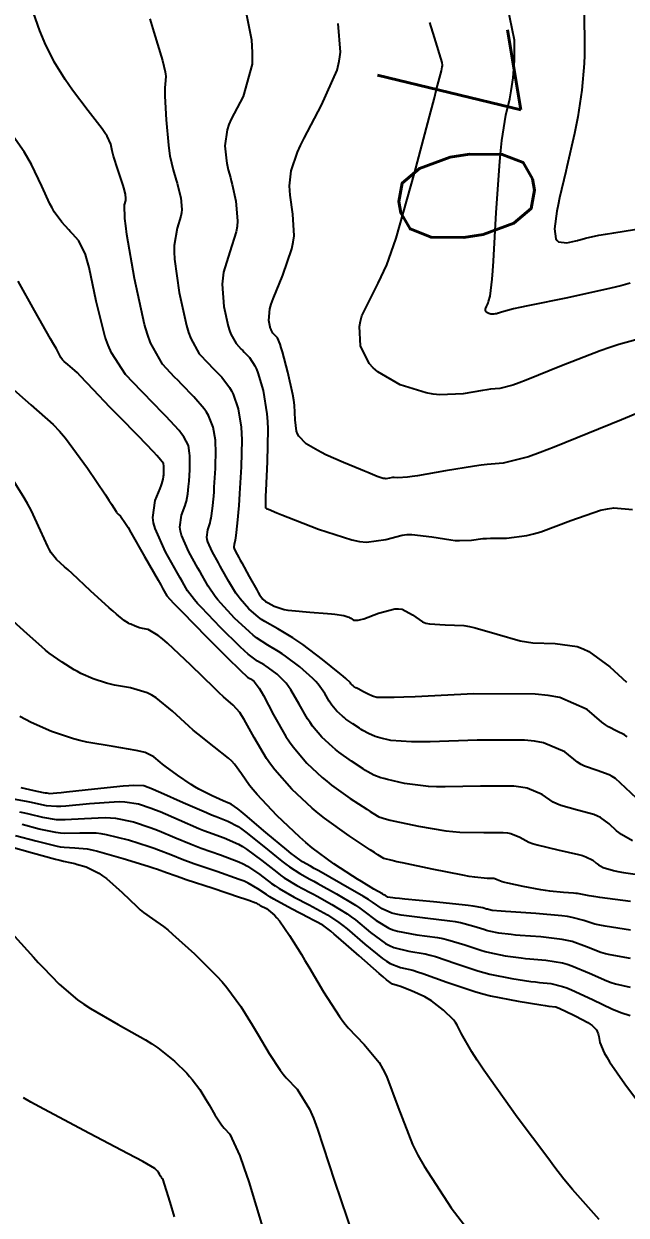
# Model space of a CAD drawing. Header units: metres. Extents: x 837117 to 838477, y 1189012 to 1191015.
# Drawn here: x 837736.42 to 837753.29, y 1189079.19 to 1189112.56 of the extents above; entities that cross this region are included whole.
import ezdxf

# ---------------------------------------------------------------- set-up
doc = ezdxf.new("R2010")
doc.units = ezdxf.units.M
doc.header["$LTSCALE"] = 0.3
doc.layers.add('COTAS 10', color=1, linetype='Continuous')
doc.layers.add('COTAS INT', color=252, linetype='Continuous')
doc.styles.get("Standard").update_dxf_attribs({"font": 'simplex.shx'})

msp = doc.modelspace()

# ---------------------------------------------------------------- linework, layer by layer
at = {"layer": 'COTAS 10'}
for points, elevation in [([(837753.318, 1189092.587), (837753.244, 1189092.643), (837753.027, 1189092.753), (837752.79, 1189092.869), (837752.705, 1189092.928), (837752.611, 1189093), (837752.198, 1189093.36), (837751.426, 1189093.694), (837751.106, 1189093.748), (837750.739, 1189093.787), (837749.026, 1189093.791), (837747.383, 1189093.714), (837747.06, 1189093.701), (837746.794, 1189093.692), (837746.309, 1189093.691), (837746.183, 1189093.729), (837746.144, 1189093.745), (837746.102, 1189093.764), (837745.932, 1189093.849), (837745.779, 1189093.933), (837745.748, 1189093.95), (837745.722, 1189093.965), (837745.665, 1189093.999), (837745.641, 1189094.016), (837745.629, 1189094.026), (837745.609, 1189094.044), (837745.591, 1189094.065), (837745.587, 1189094.072), (837745.582, 1189094.079), (837745.566, 1189094.107), (837745.437, 1189094.224), (837745.361, 1189094.288), (837745.268, 1189094.365), (837744.785, 1189094.754), (837744.23, 1189095.176), (837744.09, 1189095.273), (837743.957, 1189095.362), (837743.529, 1189095.612), (837743.169, 1189095.818), (837743.079, 1189095.879), (837742.993, 1189095.941), (837742.718, 1189096.181), (837742.481, 1189096.452), (837742.419, 1189096.533), (837742.359, 1189096.617), (837742.157, 1189096.946), (837741.969, 1189097.286), (837741.918, 1189097.376), (837741.868, 1189097.466), (837741.693, 1189097.778), (837741.57, 1189098.055), (837741.553, 1189098.123), (837741.543, 1189098.188), (837741.569, 1189098.387), (837741.636, 1189098.585), (837741.651, 1189098.648), (837741.665, 1189098.715), (837741.705, 1189098.984), (837741.737, 1189099.335), (837741.746, 1189099.453), (837741.755, 1189099.58), (837741.787, 1189100.111), (837741.797, 1189100.648), (837741.792, 1189100.777), (837741.784, 1189100.899), (837741.725, 1189101.268), (837741.593, 1189101.591), (837741.538, 1189101.683), (837741.475, 1189101.775), (837741.181, 1189102.118), (837740.835, 1189102.47), (837740.74, 1189102.569), (837740.644, 1189102.669), (837740.3, 1189103.034), (837739.97, 1189103.625), (837739.884, 1189103.867), (837739.8, 1189104.143), (837739.515, 1189105.426), (837739.308, 1189106.659), (837739.273, 1189106.904), (837739.247, 1189107.108), (837739.236, 1189107.495), (837739.273, 1189107.61), (837739.278, 1189107.642), (837739.28, 1189107.674), (837739.27, 1189107.789), (837739.222, 1189107.965), (837739.2, 1189108.036), (837739.174, 1189108.115), (837739.052, 1189108.482), (837738.933, 1189108.852), (837738.91, 1189108.934), (837738.89, 1189109.006), (837738.855, 1189109.195), (837738.753, 1189109.417), (837738.692, 1189109.511), (837738.617, 1189109.619), (837738.226, 1189110.127), (837737.786, 1189110.703), (837737.679, 1189110.854), (837737.579, 1189111.001), (837737.271, 1189111.501), (837737.012, 1189112.029), (837736.943, 1189112.194), (837736.873, 1189112.368), (837736.63, 1189113.062)], 1660), ([(837753.404, 1189105.3), (837753.14, 1189105.228), (837752.854, 1189105.156), (837751.641, 1189104.888), (837750.533, 1189104.662), (837750.314, 1189104.616), (837750.133, 1189104.576), (837749.793, 1189104.491), (837749.716, 1189104.46), (837749.7, 1189104.454), (837749.687, 1189104.45), (837749.658, 1189104.442), (837749.637, 1189104.44), (837749.629, 1189104.439), (837749.62, 1189104.438), (837749.578, 1189104.431), (837749.526, 1189104.428), (837749.512, 1189104.43), (837749.496, 1189104.432), (837749.439, 1189104.45), (837749.39, 1189104.478), (837749.38, 1189104.487), (837749.371, 1189104.497), (837749.352, 1189104.535), (837749.35, 1189104.578), (837749.352, 1189104.59), (837749.355, 1189104.602), (837749.377, 1189104.645), (837749.411, 1189104.717), (837749.421, 1189104.747), (837749.432, 1189104.781), (837749.477, 1189104.938), (837749.534, 1189105.411), (837749.552, 1189105.643), (837749.571, 1189105.919), (837749.652, 1189107.282), (837749.747, 1189108.703), (837749.776, 1189109.016), (837749.805, 1189109.294), (837749.92, 1189110.006), (837750.026, 1189110.46), (837750.049, 1189110.576), (837750.07, 1189110.687), (837750.127, 1189111.05), (837750.156, 1189111.415), (837750.161, 1189111.526), (837750.163, 1189111.643), (837750.157, 1189112.104), (837749.965, 1189113.056)], 1670), ([(837753.407, 1189087.178), (837752.699, 1189087.288), (837752.547, 1189087.318), (837752.415, 1189087.346), (837752.098, 1189087.445), (837751.778, 1189087.533), (837751.643, 1189087.554), (837751.488, 1189087.575), (837750.763, 1189087.639), (837750.056, 1189087.687), (837749.912, 1189087.698), (837749.791, 1189087.707), (837749.54, 1189087.731), (837749.437, 1189087.752), (837749.409, 1189087.76), (837749.38, 1189087.768), (837749.277, 1189087.802), (837749, 1189087.852), (837748.863, 1189087.869), (837748.699, 1189087.888), (837747.888, 1189087.97), (837747.093, 1189088.046), (837746.941, 1189088.062), (837746.817, 1189088.075), (837746.612, 1189088.104), (837746.544, 1189088.146), (837746.506, 1189088.168), (837746.46, 1189088.194), (837746.226, 1189088.327), (837745.878, 1189088.535), (837745.76, 1189088.608), (837745.633, 1189088.689), (837745.098, 1189089.038), (837744.492, 1189089.485), (837744.32, 1189089.628), (837744.147, 1189089.779), (837743.506, 1189090.391), (837742.957, 1189090.975), (837742.841, 1189091.108), (837742.741, 1189091.229), (837742.512, 1189091.559), (837742.319, 1189091.826), (837742.242, 1189091.906), (837742.155, 1189091.989), (837741.755, 1189092.312), (837741.291, 1189092.672), (837741.163, 1189092.779), (837741.037, 1189092.889), (837740.583, 1189093.313), (837740.128, 1189093.682), (837740.001, 1189093.758), (837739.874, 1189093.822), (837739.408, 1189093.959), (837738.963, 1189094.036), (837738.848, 1189094.062), (837738.737, 1189094.091), (837738.366, 1189094.214), (837738.02, 1189094.369), (837737.925, 1189094.418), (837737.83, 1189094.47), (837737.49, 1189094.68), (837737.134, 1189094.939), (837737.03, 1189095.023), (837736.923, 1189095.111), (837736.516, 1189095.472), (837736.125, 1189095.83)], 1650), ([(837752.529, 1189079.075), (837751.787, 1189079.909), (837751.546, 1189080.205), (837751.29, 1189080.529), (837751.091, 1189080.796), (837750.24, 1189081.934), (837749.301, 1189083.258), (837749.116, 1189083.532), (837748.963, 1189083.765), (837748.681, 1189084.27), (837748.56, 1189084.519), (837748.509, 1189084.591), (837748.45, 1189084.664), (837748.175, 1189084.937), (837747.84, 1189085.192), (837747.744, 1189085.252), (837747.646, 1189085.309), (837747.279, 1189085.479), (837746.968, 1189085.594), (837746.904, 1189085.617), (837746.851, 1189085.635), (837746.743, 1189085.666), (837746.573, 1189085.789), (837746.481, 1189085.865), (837746.37, 1189085.96), (837745.808, 1189086.454), (837745.233, 1189086.958), (837745.114, 1189087.059), (837745.013, 1189087.144), (837744.793, 1189087.312), (837744.595, 1189087.419), (837744.507, 1189087.466), (837744.405, 1189087.52), (837743.918, 1189087.777), (837743.421, 1189088.048), (837743.312, 1189088.111), (837743.216, 1189088.17), (837742.975, 1189088.338), (837742.702, 1189088.494), (837742.586, 1189088.544), (837742.453, 1189088.598), (837741.825, 1189088.819), (837741.177, 1189089.038), (837741.03, 1189089.09), (837740.897, 1189089.138), (837740.535, 1189089.282), (837740.189, 1189089.419), (837740.067, 1189089.463), (837739.932, 1189089.509), (837739.348, 1189089.695), (837738.738, 1189089.849), (837738.586, 1189089.874), (837738.443, 1189089.892), (837737.987, 1189089.895), (837737.566, 1189089.884), (837737.444, 1189089.894), (837737.319, 1189089.909), (837736.851, 1189090.007), (837736.375, 1189090.131)], 1640)]:
    msp.add_lwpolyline(points, dxfattribs=dict(at, elevation=elevation))
at = {"layer": 'COTAS INT'}
for points, elevation in [([(837742.483, 1189113.702), (837742.793, 1189112.118), (837742.815, 1189111.757), (837742.81, 1189111.429), (837742.564, 1189110.524), (837742.226, 1189109.895), (837742.164, 1189109.742), (837742.115, 1189109.597), (837742.053, 1189109.148), (837742.082, 1189108.806), (837742.092, 1189108.729), (837742.102, 1189108.66), (837742.144, 1189108.474), (837742.205, 1189108.256), (837742.227, 1189108.167), (837742.251, 1189108.065), (837742.357, 1189107.594), (837742.405, 1189107.041), (837742.393, 1189106.888), (837742.37, 1189106.735), (837742.193, 1189106.181), (837742.015, 1189105.609), (837741.991, 1189105.443), (837741.979, 1189105.275), (837742.024, 1189104.644), (837742.147, 1189104.09), (837742.183, 1189103.971), (837742.22, 1189103.866), (837742.362, 1189103.611), (837742.511, 1189103.454), (837742.552, 1189103.411), (837742.594, 1189103.368), (837742.743, 1189103.216), (837742.892, 1189102.982), (837742.932, 1189102.889), (837742.973, 1189102.783), (837743.12, 1189102.293), (837743.226, 1189101.639), (837743.242, 1189101.428), (837743.252, 1189101.205), (837743.236, 1189100.292), (837743.196, 1189099.489), (837743.19, 1189099.334), (837743.186, 1189099.209), (837743.191, 1189099.003), (837743.215, 1189098.989), (837743.231, 1189098.981), (837743.268, 1189098.965), (837743.509, 1189098.869), (837743.646, 1189098.814), (837743.814, 1189098.748), (837744.675, 1189098.407), (837745.61, 1189098.106), (837745.824, 1189098.065), (837746.019, 1189098.043), (837746.561, 1189098.114), (837747.011, 1189098.243), (837747.148, 1189098.256), (837747.29, 1189098.261), (837747.846, 1189098.197), (837748.376, 1189098.106), (837748.502, 1189098.093), (837748.618, 1189098.086), (837748.958, 1189098.103), (837749.278, 1189098.143), (837749.381, 1189098.15), (837749.49, 1189098.156), (837749.934, 1189098.16), (837750.505, 1189098.232), (837750.694, 1189098.279), (837750.896, 1189098.338), (837751.739, 1189098.652), (837752.57, 1189098.936), (837752.765, 1189098.977), (837752.945, 1189099.002), (837753.468, 1189098.956)], 1664), ([(837739.95, 1189112.705), (837740.063, 1189112.334), (837740.3, 1189111.535), (837740.375, 1189111.219), (837740.387, 1189111.154), (837740.394, 1189111.099), (837740.386, 1189110.979), (837740.368, 1189110.775), (837740.369, 1189110.666), (837740.373, 1189110.535), (837740.408, 1189109.872), (837740.469, 1189109.166), (837740.489, 1189109.007), (837740.51, 1189108.863), (837740.598, 1189108.478), (837740.69, 1189108.186), (837740.714, 1189108.101), (837740.737, 1189108.015), (837740.814, 1189107.691), (837740.843, 1189107.358), (837740.835, 1189107.265), (837740.821, 1189107.173), (837740.714, 1189106.838), (837740.631, 1189106.358), (837740.632, 1189106.174), (837740.643, 1189105.967), (837740.769, 1189105.035), (837740.973, 1189104.117), (837741.034, 1189103.919), (837741.095, 1189103.745), (837741.331, 1189103.322), (837741.578, 1189103.061), (837741.714, 1189102.919), (837741.962, 1189102.667), (837742.183, 1189102.379), (837742.235, 1189102.286), (837742.283, 1189102.187), (837742.423, 1189101.781), (837742.505, 1189101.262), (837742.517, 1189101.091), (837742.524, 1189100.91), (837742.509, 1189100.156), (837742.464, 1189099.41), (837742.451, 1189099.232), (837742.439, 1189099.067), (837742.394, 1189098.574), (837742.354, 1189098.233), (837742.344, 1189098.162), (837742.334, 1189098.103), (837742.306, 1189097.977), (837742.298, 1189097.912), (837742.301, 1189097.891), (837742.306, 1189097.869), (837742.346, 1189097.779), (837742.439, 1189097.612), (837742.478, 1189097.542), (837742.523, 1189097.461), (837742.733, 1189097.081), (837742.941, 1189096.711), (837742.985, 1189096.636), (837743.023, 1189096.572), (837743.112, 1189096.444), (837743.191, 1189096.384), (837743.224, 1189096.364), (837743.261, 1189096.342), (837743.434, 1189096.25), (837743.71, 1189096.162), (837743.812, 1189096.143), (837743.925, 1189096.126), (837744.429, 1189096.082), (837744.926, 1189096.049), (837745.035, 1189096.039), (837745.132, 1189096.029), (837745.38, 1189095.986), (837745.523, 1189095.939), (837745.554, 1189095.925), (837745.582, 1189095.911), (837745.65, 1189095.859), (837745.785, 1189095.857), (837745.854, 1189095.875), (837745.938, 1189095.901), (837746.355, 1189096.059), (837746.81, 1189096.179), (837746.917, 1189096.18), (837747.015, 1189096.168), (837747.303, 1189096.009), (837747.586, 1189095.814), (837747.682, 1189095.779), (837747.785, 1189095.753), (837748.222, 1189095.728), (837748.742, 1189095.706), (837748.897, 1189095.681), (837749.057, 1189095.648), (837749.677, 1189095.464), (837750.324, 1189095.28), (837750.5, 1189095.248), (837750.676, 1189095.224), (837751.302, 1189095.202), (837751.913, 1189095.122), (837752.08, 1189095.06), (837752.244, 1189094.981), (837752.829, 1189094.554), (837753.294, 1189094.12)], 1662), ([(837752.111, 1189112.866), (837752.124, 1189111.92), (837752.119, 1189111.681), (837752.111, 1189111.451), (837752.05, 1189110.702), (837751.934, 1189109.957), (837751.89, 1189109.729), (837751.842, 1189109.492), (837751.625, 1189108.56), (837751.595, 1189108.429), (837751.421, 1189107.69), (837751.381, 1189107.492), (837751.347, 1189107.313), (837751.282, 1189106.824), (837751.323, 1189106.539), (837751.356, 1189106.49), (837751.397, 1189106.454), (837751.625, 1189106.428), (837751.881, 1189106.484), (837751.921, 1189106.495), (837751.94, 1189106.499), (837751.994, 1189106.513), (837752.147, 1189106.563), (837752.52, 1189106.642), (837752.712, 1189106.675), (837752.944, 1189106.713), (837754.101, 1189106.891)], 1672), ([(837754.989, 1189102.237), (837753.158, 1189101.468), (837751.268, 1189100.701), (837750.88, 1189100.555), (837750.549, 1189100.438), (837749.842, 1189100.254), (837749.395, 1189100.224), (837749.229, 1189100.203), (837749.044, 1189100.177), (837748.225, 1189100.039), (837747.449, 1189099.904), (837747.292, 1189099.881), (837747.16, 1189099.863), (837746.89, 1189099.847), (837746.79, 1189099.858), (837746.764, 1189099.858), (837746.74, 1189099.855), (837746.659, 1189099.832), (837746.561, 1189099.819), (837746.526, 1189099.823), (837746.487, 1189099.831), (837746.318, 1189099.885), (837746.057, 1189099.991), (837745.959, 1189100.031), (837745.851, 1189100.075), (837745.369, 1189100.274), (837744.874, 1189100.494), (837744.757, 1189100.551), (837744.649, 1189100.607), (837744.33, 1189100.797), (837744.124, 1189101.009), (837744.086, 1189101.08), (837744.056, 1189101.155), (837744.02, 1189101.47), (837744.001, 1189101.886), (837743.982, 1189102.025), (837743.957, 1189102.176), (837743.817, 1189102.806), (837743.663, 1189103.378), (837743.63, 1189103.492), (837743.6, 1189103.586), (837743.524, 1189103.765), (837743.473, 1189103.817), (837743.459, 1189103.831), (837743.445, 1189103.846), (837743.394, 1189103.9), (837743.345, 1189103.987), (837743.332, 1189104.023), (837743.32, 1189104.064), (837743.278, 1189104.253), (837743.314, 1189104.583), (837743.351, 1189104.713), (837743.399, 1189104.859), (837743.671, 1189105.524), (837743.927, 1189106.257), (837743.965, 1189106.445), (837743.989, 1189106.627), (837743.958, 1189107.232), (837743.875, 1189107.762), (837743.866, 1189107.897), (837743.863, 1189108.026), (837743.903, 1189108.45), (837744.082, 1189108.968), (837744.167, 1189109.157), (837744.268, 1189109.365), (837744.759, 1189110.281), (837745.191, 1189111.268), (837745.253, 1189111.521), (837745.272, 1189111.641), (837745.291, 1189111.766), (837745.224, 1189112.576)], 1666), ([(837753.866, 1189103.791), (837753.079, 1189103.582), (837752.827, 1189103.5), (837752.561, 1189103.406), (837751.476, 1189102.98), (837750.492, 1189102.581), (837750.29, 1189102.505), (837750.118, 1189102.444), (837749.75, 1189102.348), (837749.489, 1189102.327), (837749.386, 1189102.313), (837749.268, 1189102.296), (837748.727, 1189102.203), (837748.073, 1189102.171), (837747.884, 1189102.192), (837747.69, 1189102.226), (837746.963, 1189102.455), (837746.334, 1189102.813), (837746.203, 1189102.927), (837746.091, 1189103.048), (837745.844, 1189103.54), (837745.818, 1189104.082), (837745.846, 1189104.233), (837745.889, 1189104.386), (837746.17, 1189104.943), (837746.342, 1189105.303), (837746.585, 1189105.812), (837746.711, 1189106.161), (837746.844, 1189106.557), (837747.365, 1189108.377), (837747.818, 1189110.111), (837747.907, 1189110.453), (837747.981, 1189110.734), (837748.116, 1189111.247), (837748.139, 1189111.357), (837748.143, 1189111.383), (837748.144, 1189111.408), (837748.14, 1189111.483), (837747.922, 1189112.181), (837747.79, 1189112.599)], 1668), ([(837753.59, 1189090.868), (837753.271, 1189091.165), (837752.985, 1189091.423), (837752.9, 1189091.479), (837752.813, 1189091.527), (837752.478, 1189091.644), (837752.125, 1189091.767), (837752.026, 1189091.82), (837751.928, 1189091.88), (837751.568, 1189092.167), (837750.972, 1189092.424), (837750.724, 1189092.466), (837750.441, 1189092.496), (837749.118, 1189092.499), (837747.8, 1189092.45), (837747.519, 1189092.447), (837747.274, 1189092.448), (837746.696, 1189092.489), (837746.394, 1189092.562), (837746.323, 1189092.582), (837746.259, 1189092.603), (837746.075, 1189092.681), (837745.918, 1189092.772), (837745.871, 1189092.8), (837745.822, 1189092.831), (837745.631, 1189092.954), (837745.44, 1189093.09), (837745.392, 1189093.129), (837745.345, 1189093.168), (837745.188, 1189093.314), (837745.048, 1189093.479), (837745.011, 1189093.532), (837744.974, 1189093.587), (837744.848, 1189093.808), (837744.667, 1189094.067), (837744.596, 1189094.145), (837744.515, 1189094.227), (837744.148, 1189094.549), (837743.75, 1189094.851), (837743.651, 1189094.92), (837743.555, 1189094.984), (837743.249, 1189095.163), (837742.938, 1189095.364), (837742.84, 1189095.441), (837742.738, 1189095.528), (837742.324, 1189095.919), (837741.939, 1189096.331), (837741.853, 1189096.43), (837741.777, 1189096.524), (837741.58, 1189096.812), (837741.414, 1189097.11), (837741.358, 1189097.211), (837741.297, 1189097.319), (837741.039, 1189097.776), (837740.833, 1189098.241), (837740.804, 1189098.355), (837740.788, 1189098.463), (837740.832, 1189098.798), (837740.937, 1189099.068), (837740.958, 1189099.134), (837740.976, 1189099.197), (837741.016, 1189099.395), (837741.035, 1189099.604), (837741.041, 1189099.674), (837741.046, 1189099.749), (837741.065, 1189100.066), (837741.071, 1189100.386), (837741.068, 1189100.463), (837741.063, 1189100.536), (837741.028, 1189100.756), (837740.903, 1189100.995), (837740.84, 1189101.079), (837740.766, 1189101.171), (837740.4, 1189101.569), (837739.956, 1189102.022), (837739.833, 1189102.149), (837739.711, 1189102.277), (837739.269, 1189102.745), (837738.874, 1189103.347), (837738.781, 1189103.559), (837738.695, 1189103.79), (837738.445, 1189104.792), (837738.248, 1189105.738), (837738.195, 1189105.936), (837738.143, 1189106.105), (837737.963, 1189106.482), (837737.783, 1189106.681), (837737.731, 1189106.738), (837737.679, 1189106.796), (837737.481, 1189107.012), (837737.272, 1189107.301), (837737.213, 1189107.405), (837737.152, 1189107.52), (837736.929, 1189108.02), (837736.639, 1189108.619), (837736.537, 1189108.796), (837736.426, 1189108.977), (837735.947, 1189109.672)], 1658), ([(837753.462, 1189089.679), (837753.16, 1189089.858), (837753.087, 1189089.909), (837753.019, 1189089.96), (837752.815, 1189090.151), (837752.573, 1189090.328), (837752.482, 1189090.371), (837752.381, 1189090.411), (837751.928, 1189090.534), (837751.459, 1189090.665), (837751.348, 1189090.711), (837751.244, 1189090.76), (837750.937, 1189090.973), (837750.517, 1189091.154), (837750.342, 1189091.184), (837750.142, 1189091.205), (837749.21, 1189091.208), (837748.216, 1189091.186), (837747.978, 1189091.192), (837747.755, 1189091.203), (837747.082, 1189091.288), (837746.604, 1189091.394), (837746.503, 1189091.42), (837746.416, 1189091.443), (837746.218, 1189091.514), (837746.056, 1189091.611), (837745.993, 1189091.651), (837745.922, 1189091.696), (837745.597, 1189091.909), (837745.24, 1189092.165), (837745.149, 1189092.237), (837745.06, 1189092.311), (837744.768, 1189092.583), (837744.505, 1189092.894), (837744.435, 1189092.992), (837744.367, 1189093.095), (837744.131, 1189093.509), (837743.897, 1189093.909), (837743.831, 1189094.003), (837743.763, 1189094.09), (837743.511, 1189094.343), (837743.271, 1189094.526), (837743.211, 1189094.568), (837743.153, 1189094.606), (837742.968, 1189094.714), (837742.707, 1189094.91), (837742.602, 1189095.004), (837742.482, 1189095.114), (837741.931, 1189095.656), (837741.397, 1189096.21), (837741.288, 1189096.328), (837741.196, 1189096.431), (837741.004, 1189096.677), (837740.86, 1189096.935), (837740.798, 1189097.045), (837740.726, 1189097.173), (837740.386, 1189097.774), (837740.096, 1189098.427), (837740.056, 1189098.587), (837740.033, 1189098.738), (837740.095, 1189099.208), (837740.238, 1189099.55), (837740.265, 1189099.62), (837740.288, 1189099.679), (837740.327, 1189099.805), (837740.333, 1189099.872), (837740.335, 1189099.895), (837740.337, 1189099.919), (837740.343, 1189100.021), (837740.345, 1189100.124), (837740.344, 1189100.149), (837740.342, 1189100.172), (837740.331, 1189100.243), (837740.212, 1189100.399), (837740.143, 1189100.476), (837740.058, 1189100.568), (837739.619, 1189101.02), (837739.098, 1189101.551), (837738.961, 1189101.692), (837738.828, 1189101.83), (837738.374, 1189102.31), (837738.001, 1189102.701), (837737.919, 1189102.783), (837737.845, 1189102.855), (837737.657, 1189103.021), (837737.549, 1189103.108), (837737.526, 1189103.13), (837737.506, 1189103.15), (837737.46, 1189103.216), (837737.331, 1189103.455), (837737.258, 1189103.584), (837737.17, 1189103.741), (837736.719, 1189104.536), (837736.265, 1189105.353)], 1656), ([(837736.054, 1189102.385), (837736.615, 1189101.893), (837737.243, 1189101.341), (837737.416, 1189101.156), (837737.588, 1189100.957), (837738.206, 1189100.12), (837738.703, 1189099.369), (837738.798, 1189099.224), (837738.876, 1189099.105), (837739.004, 1189098.903), (837739.014, 1189098.882), (837739.018, 1189098.874), (837739.025, 1189098.865), (837739.044, 1189098.848), (837739.054, 1189098.839), (837739.065, 1189098.828), (837739.123, 1189098.775), (837739.27, 1189098.563), (837739.338, 1189098.452), (837739.417, 1189098.318), (837739.804, 1189097.647), (837740.181, 1189096.98), (837740.255, 1189096.849), (837740.317, 1189096.74), (837740.428, 1189096.543), (837740.614, 1189096.338), (837740.722, 1189096.225), (837740.854, 1189096.089), (837741.537, 1189095.393), (837742.226, 1189094.701), (837742.363, 1189094.566), (837742.476, 1189094.456), (837742.687, 1189094.266), (837742.751, 1189094.228), (837742.771, 1189094.215), (837742.792, 1189094.201), (837742.874, 1189094.138), (837743.011, 1189093.952), (837743.066, 1189093.86), (837743.128, 1189093.751), (837743.413, 1189093.21), (837743.759, 1189092.602), (837743.859, 1189092.452), (837743.961, 1189092.308), (837744.347, 1189091.853), (837744.776, 1189091.453), (837744.905, 1189091.346), (837745.04, 1189091.239), (837745.563, 1189090.864), (837746.022, 1189090.562), (837746.116, 1189090.501), (837746.195, 1189090.449), (837746.36, 1189090.346), (837746.573, 1189090.283), (837746.683, 1189090.257), (837746.814, 1189090.226), (837747.469, 1189090.086), (837748.235, 1189089.959), (837748.436, 1189089.938), (837748.633, 1189089.922), (837749.302, 1189089.916), (837749.844, 1189089.914), (837749.961, 1189089.902), (837750.062, 1189089.885), (837750.307, 1189089.779), (837750.561, 1189089.64), (837750.669, 1189089.602), (837750.794, 1189089.563), (837751.378, 1189089.424), (837751.949, 1189089.295), (837752.065, 1189089.263), (837752.162, 1189089.233), (837752.358, 1189089.136), (837752.448, 1189089.052), (837752.478, 1189089.03), (837752.51, 1189089.007), (837752.643, 1189088.929), (837752.929, 1189088.845), (837753.058, 1189088.82), (837753.209, 1189088.793), (837753.93, 1189088.688)], 1654), ([(837753.409, 1189087.976), (837752.553, 1189088.095), (837752.387, 1189088.119), (837752.251, 1189088.14), (837752.017, 1189088.182), (837751.922, 1189088.2), (837751.874, 1189088.205), (837751.817, 1189088.211), (837751.531, 1189088.232), (837751.147, 1189088.272), (837751.028, 1189088.289), (837750.903, 1189088.308), (837750.408, 1189088.399), (837749.972, 1189088.493), (837749.886, 1189088.514), (837749.814, 1189088.533), (837749.676, 1189088.586), (837749.607, 1189088.615), (837749.579, 1189088.62), (837749.546, 1189088.623), (837749.394, 1189088.624), (837749.049, 1189088.658), (837748.895, 1189088.683), (837748.716, 1189088.715), (837747.856, 1189088.884), (837747.024, 1189089.059), (837746.862, 1189089.094), (837746.731, 1189089.123), (837746.503, 1189089.179), (837746.333, 1189089.288), (837746.238, 1189089.351), (837746.122, 1189089.427), (837745.529, 1189089.82), (837744.839, 1189090.314), (837744.662, 1189090.454), (837744.492, 1189090.596), (837743.927, 1189091.122), (837743.445, 1189091.671), (837743.326, 1189091.827), (837743.215, 1189091.985), (837742.868, 1189092.572), (837742.593, 1189093.075), (837742.528, 1189093.18), (837742.468, 1189093.271), (837742.287, 1189093.477), (837742.014, 1189093.715), (837741.894, 1189093.826), (837741.756, 1189093.957), (837741.101, 1189094.595), (837740.443, 1189095.216), (837740.303, 1189095.336), (837740.182, 1189095.434), (837739.898, 1189095.601), (837739.743, 1189095.628), (837739.703, 1189095.637), (837739.664, 1189095.647), (837739.535, 1189095.69), (837739.414, 1189095.744), (837739.381, 1189095.761), (837739.348, 1189095.779), (837739.229, 1189095.853), (837739.014, 1189096.028), (837738.919, 1189096.111), (837738.81, 1189096.209), (837738.292, 1189096.685), (837737.77, 1189097.167), (837737.659, 1189097.268), (837737.562, 1189097.356), (837737.334, 1189097.556), (837737.185, 1189097.747), (837737.138, 1189097.829), (837737.089, 1189097.924), (837736.89, 1189098.37), (837736.623, 1189098.938), (837736.53, 1189099.108), (837736.43, 1189099.285), (837736.001, 1189099.973)], 1652), ([(837753.405, 1189086.38), (837752.844, 1189086.481), (837752.707, 1189086.516), (837752.578, 1189086.553), (837752.179, 1189086.708), (837751.772, 1189086.856), (837751.638, 1189086.888), (837751.495, 1189086.916), (837750.902, 1189086.985), (837750.324, 1189087.028), (837750.19, 1189087.04), (837750.068, 1189087.052), (837749.722, 1189087.095), (837749.45, 1189087.149), (837749.374, 1189087.169), (837749.299, 1189087.19), (837749.025, 1189087.282), (837748.648, 1189087.38), (837748.508, 1189087.405), (837748.352, 1189087.429), (837747.659, 1189087.509), (837746.989, 1189087.595), (837746.849, 1189087.623), (837746.728, 1189087.652), (837746.451, 1189087.774), (837746.184, 1189087.963), (837746.068, 1189088.036), (837745.934, 1189088.117), (837745.301, 1189088.483), (837744.678, 1189088.833), (837744.551, 1189088.904), (837744.444, 1189088.964), (837744.221, 1189089.086), (837744.007, 1189089.244), (837743.905, 1189089.325), (837743.785, 1189089.423), (837743.198, 1189089.916), (837742.619, 1189090.402), (837742.504, 1189090.496), (837742.409, 1189090.573), (837742.231, 1189090.703), (837742.118, 1189090.749), (837742.064, 1189090.772), (837742.001, 1189090.8), (837741.692, 1189090.937), (837741.317, 1189091.127), (837741.212, 1189091.187), (837741.106, 1189091.252), (837740.72, 1189091.513), (837740.382, 1189091.766), (837740.307, 1189091.824), (837740.24, 1189091.878), (837740.064, 1189092.031), (837739.814, 1189092.148), (837739.699, 1189092.179), (837739.565, 1189092.21), (837738.918, 1189092.317), (837738.183, 1189092.444), (837737.993, 1189092.487), (837737.809, 1189092.535), (837737.197, 1189092.738), (837736.626, 1189092.994), (837736.469, 1189093.075), (837736.312, 1189093.161)], 1648), ([(837736.339, 1189091.171), (837736.7, 1189091.084), (837736.965, 1189091.035), (837737.018, 1189091.026), (837737.061, 1189091.018), (837737.139, 1189091.002), (837737.343, 1189091.019), (837737.465, 1189091.032), (837737.616, 1189091.048), (837738.398, 1189091.135), (837739.199, 1189091.216), (837739.362, 1189091.229), (837739.499, 1189091.237), (837739.78, 1189091.23), (837740.019, 1189091.136), (837740.129, 1189091.089), (837740.258, 1189091.033), (837740.885, 1189090.755), (837741.533, 1189090.47), (837741.676, 1189090.41), (837741.803, 1189090.357), (837742.129, 1189090.232), (837742.42, 1189090.079), (837742.525, 1189090.008), (837742.64, 1189089.925), (837743.142, 1189089.521), (837743.643, 1189089.11), (837743.757, 1189089.022), (837743.86, 1189088.945), (837744.145, 1189088.759), (837744.434, 1189088.603), (837744.54, 1189088.544), (837744.657, 1189088.48), (837745.174, 1189088.19), (837745.704, 1189087.874), (837745.83, 1189087.792), (837745.946, 1189087.712), (837746.29, 1189087.444), (837746.638, 1189087.229), (837746.757, 1189087.183), (837746.885, 1189087.143), (837747.43, 1189087.048), (837748.005, 1189086.97), (837748.153, 1189086.94), (837748.297, 1189086.907), (837748.773, 1189086.761), (837749.217, 1189086.612), (837749.34, 1189086.578), (837749.462, 1189086.546), (837749.903, 1189086.458), (837750.345, 1189086.396), (837750.468, 1189086.382), (837750.591, 1189086.369), (837751.04, 1189086.331), (837751.502, 1189086.258), (837751.633, 1189086.222), (837751.766, 1189086.18), (837752.26, 1189085.972), (837752.742, 1189085.759), (837752.867, 1189085.714), (837752.99, 1189085.675), (837753.403, 1189085.582)], 1646), ([(837735.816, 1189090.915), (837736.484, 1189090.79), (837736.626, 1189090.762), (837736.75, 1189090.737), (837737.043, 1189090.67), (837737.335, 1189090.649), (837737.458, 1189090.653), (837737.599, 1189090.66), (837738.261, 1189090.722), (837738.947, 1189090.775), (837739.103, 1189090.777), (837739.245, 1189090.774), (837739.636, 1189090.718), (837739.99, 1189090.594), (837740.108, 1189090.547), (837740.235, 1189090.495), (837740.769, 1189090.264), (837741.321, 1189090.026), (837741.461, 1189089.97), (837741.594, 1189089.917), (837742.028, 1189089.761), (837742.431, 1189089.585), (837742.545, 1189089.52), (837742.66, 1189089.448), (837743.086, 1189089.127), (837743.501, 1189088.796), (837743.609, 1189088.718), (837743.714, 1189088.646), (837744.07, 1189088.431), (837744.424, 1189088.242), (837744.529, 1189088.185), (837744.636, 1189088.126), (837745.047, 1189087.898), (837745.474, 1189087.631), (837745.591, 1189087.548), (837745.708, 1189087.461), (837746.13, 1189087.114), (837746.549, 1189086.806), (837746.665, 1189086.744), (837746.781, 1189086.692), (837747.201, 1189086.587), (837747.658, 1189086.51), (837747.799, 1189086.476), (837747.945, 1189086.435), (837748.522, 1189086.24), (837749.136, 1189086.034), (837749.305, 1189085.987), (837749.474, 1189085.943), (837750.084, 1189085.821), (837750.622, 1189085.74), (837750.746, 1189085.724), (837750.859, 1189085.709), (837751.179, 1189085.677), (837751.509, 1189085.6), (837751.629, 1189085.556), (837751.761, 1189085.504), (837752.341, 1189085.235), (837752.905, 1189084.965), (837753.027, 1189084.912), (837753.135, 1189084.868), (837753.401, 1189084.784)], 1644), ([(837736.3, 1189090.49), (837736.436, 1189090.462), (837736.562, 1189090.434), (837736.947, 1189090.339), (837737.327, 1189090.279), (837737.451, 1189090.273), (837737.582, 1189090.272), (837738.124, 1189090.308), (837738.695, 1189090.334), (837738.845, 1189090.326), (837738.991, 1189090.312), (837739.492, 1189090.207), (837739.961, 1189090.051), (837740.087, 1189090.005), (837740.212, 1189089.957), (837740.652, 1189089.773), (837741.109, 1189089.582), (837741.245, 1189089.53), (837741.385, 1189089.477), (837741.927, 1189089.29), (837742.442, 1189089.092), (837742.565, 1189089.032), (837742.681, 1189088.971), (837743.03, 1189088.732), (837743.358, 1189088.483), (837743.46, 1189088.415), (837743.567, 1189088.347), (837743.994, 1189088.104), (837744.415, 1189087.881), (837744.518, 1189087.825), (837744.615, 1189087.773), (837744.92, 1189087.605), (837745.243, 1189087.387), (837745.353, 1189087.303), (837745.471, 1189087.209), (837745.969, 1189086.784), (837746.46, 1189086.383), (837746.573, 1189086.305), (837746.677, 1189086.241), (837746.972, 1189086.127), (837747.312, 1189086.051), (837747.444, 1189086.011), (837747.593, 1189085.963), (837748.27, 1189085.72), (837749.054, 1189085.457), (837749.27, 1189085.396), (837749.487, 1189085.34), (837750.265, 1189085.184), (837750.899, 1189085.085), (837751.024, 1189085.066), (837751.127, 1189085.05), (837751.317, 1189085.024), (837751.433, 1189084.983), (837751.489, 1189084.958), (837751.555, 1189084.927), (837751.882, 1189084.768), (837752.21, 1189084.59), (837752.278, 1189084.547), (837752.335, 1189084.507), (837752.456, 1189084.388), (837752.505, 1189084.271), (837752.516, 1189084.233), (837752.526, 1189084.193), (837752.554, 1189084.027), (837752.674, 1189083.739), (837752.742, 1189083.621), (837752.825, 1189083.487), (837753.252, 1189082.868), (837753.716, 1189082.243)], 1642), ([(837736.187, 1189089.828), (837736.755, 1189089.676), (837737.312, 1189089.538), (837737.437, 1189089.514), (837737.549, 1189089.496), (837737.85, 1189089.482), (837738.19, 1189089.451), (837738.328, 1189089.423), (837738.484, 1189089.386), (837739.204, 1189089.183), (837739.903, 1189088.966), (837740.046, 1189088.92), (837740.166, 1189088.881), (837740.419, 1189088.791), (837740.685, 1189088.694), (837740.814, 1189088.65), (837740.968, 1189088.598), (837741.724, 1189088.348), (837742.463, 1189088.104), (837742.606, 1189088.056), (837742.722, 1189088.017), (837742.919, 1189087.943), (837742.977, 1189087.907), (837743.007, 1189087.89), (837743.041, 1189087.871), (837743.214, 1189087.779), (837743.44, 1189087.598), (837743.509, 1189087.522), (837743.581, 1189087.435), (837743.864, 1189087.03), (837744.192, 1189086.496), (837744.293, 1189086.329), (837744.398, 1189086.153), (837744.814, 1189085.446), (837745.259, 1189084.756), (837745.383, 1189084.591), (837745.506, 1189084.438), (837745.954, 1189083.976), (837746.373, 1189083.468), (837746.478, 1189083.285), (837746.578, 1189083.084), (837746.901, 1189082.207), (837747.306, 1189081.17), (837747.458, 1189080.869), (837747.628, 1189080.562), (837748.384, 1189079.402), (837749.292, 1189078.225)], 1638), ([(837736, 1189089.524), (837736.659, 1189089.344), (837737.304, 1189089.168), (837737.43, 1189089.135), (837737.532, 1189089.108), (837737.713, 1189089.068), (837737.801, 1189089.052), (837737.846, 1189089.04), (837737.9, 1189089.025), (837738.167, 1189088.945), (837738.519, 1189088.775), (837738.625, 1189088.702), (837738.736, 1189088.619), (837739.17, 1189088.228), (837739.581, 1189087.834), (837739.678, 1189087.749), (837739.767, 1189087.675), (837740.026, 1189087.496), (837740.334, 1189087.279), (837740.453, 1189087.181), (837740.588, 1189087.067), (837741.196, 1189086.517), (837741.825, 1189085.889), (837741.973, 1189085.726), (837742.108, 1189085.568), (837742.501, 1189085.034), (837742.815, 1189084.527), (837742.901, 1189084.386), (837742.987, 1189084.244), (837743.293, 1189083.725), (837743.597, 1189083.254), (837743.682, 1189083.141), (837743.766, 1189083.036), (837744.073, 1189082.719), (837744.421, 1189082.163), (837744.531, 1189081.906), (837744.648, 1189081.604), (837745.122, 1189080.143), (837745.65, 1189078.576)], 1636), ([(837736.163, 1189087.003), (837736.687, 1189086.421), (837736.824, 1189086.273), (837736.958, 1189086.13), (837737.412, 1189085.659), (837737.928, 1189085.222), (837738.101, 1189085.1), (837738.286, 1189084.978), (837739.062, 1189084.531), (837739.827, 1189084.101), (837740.006, 1189083.989), (837740.17, 1189083.879), (837740.644, 1189083.507), (837740.982, 1189083.169), (837741.061, 1189083.081), (837741.134, 1189082.996), (837741.346, 1189082.709), (837741.515, 1189082.436), (837741.607, 1189082.284), (837741.772, 1189082.005), (837741.936, 1189081.751), (837741.981, 1189081.69), (837742.027, 1189081.633), (837742.192, 1189081.463), (837742.469, 1189080.858), (837742.585, 1189080.526), (837742.718, 1189080.124), (837743.342, 1189078.08)], 1634), ([(837740.638, 1189079.147), (837740.517, 1189079.552), (837740.31, 1189080.207), (837740.287, 1189080.231), (837740.281, 1189080.239), (837740.274, 1189080.248), (837740.251, 1189080.284), (837740.228, 1189080.323), (837740.221, 1189080.334), (837740.215, 1189080.345), (837740.191, 1189080.384), (837740.161, 1189080.424), (837740.15, 1189080.436), (837740.139, 1189080.449), (837740.091, 1189080.497), (837739.753, 1189080.691), (837739.558, 1189080.796), (837739.32, 1189080.923), (837738.097, 1189081.566), (837736.861, 1189082.223), (837736.615, 1189082.359), (837736.41, 1189082.475)], 1632)]:
    msp.add_lwpolyline(points, dxfattribs=dict(at, elevation=elevation))

# ---------------------------------------------------------------- texts
at = {"layer": 'COTAS 10', "insert": (837745.047, 1189118.669, 1670), "char_height": 3.8, "attachment_point": 7, "rotation": 279.5986}
msp.add_mtext('1670', dxfattribs=at)

doc.saveas('drawing.dxf')
